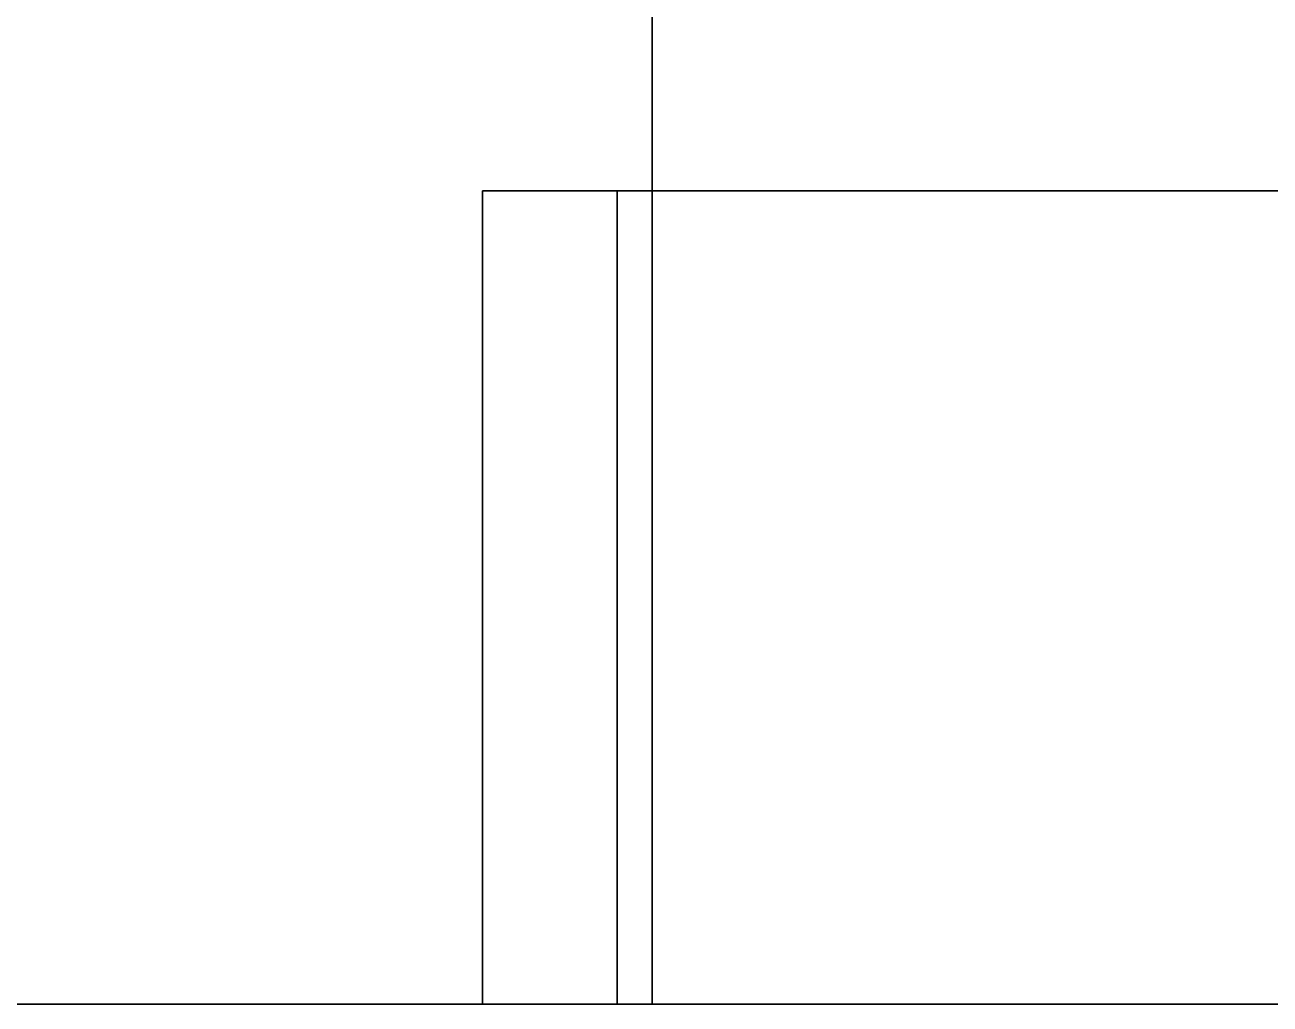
# Model space of a CAD drawing. Extents: x 6.3 to 44.3, y 28.1 to 87.7.
# Drawn here: x 22.85 to 33.59, y 28.06 to 36.5 of the extents above; entities that cross this region are included whole.
import ezdxf

# ---------------------------------------------------------------- set-up
doc = ezdxf.new("R2010")
doc.units = 0
doc.layers.add('TIMBER3D', color=33, linetype='CONTINUOUS')
doc.layers.add('TIMBWEBS', color=8, linetype='CONTINUOUS')

msp = doc.modelspace()

# ---------------------------------------------------------------- linework, layer by layer
at = {"layer": 'TIMBER3D'}
for points in [[(22.4047, 28.056, 3.12), (22.4047, 87.675, 3.12), (28.2564, 87.675, 3.12), (28.2564, 28.056, 3.12)], [(22.4047, 28.056), (22.4047, 87.675), (28.2564, 87.675), (28.2564, 28.056)], [(28.2564, 87.675, 3.12), (28.2564, 28.056, 3.12), (28.2564, 28.056), (28.2564, 87.675)], [(28.2564, 28.056, 3.12), (22.4047, 28.056, 3.12), (22.4047, 28.056), (28.2564, 28.056)]]:
    msp.add_3dface(points, dxfattribs=at)
at = {"layer": 'TIMBWEBS'}
for points in [[(37.6051, 28.056), (26.7935, 28.056), (26.7935, 35.07), (37.6051, 35.07)], [(37.6051, 28.056, 0.96), (26.7935, 28.056, 0.96), (26.7935, 35.07, 0.96), (37.6051, 35.07, 0.96)], [(26.7935, 28.056), (26.7935, 35.07), (26.7935, 35.07, 0.96), (26.7935, 28.056, 0.96)], [(26.7935, 35.07), (37.6051, 35.07), (37.6051, 35.07, 0.96), (26.7935, 35.07, 0.96)], [(27.9558, 28.056), (38.7774, 28.056), (38.7774, 35.07), (27.9558, 35.07)], [(27.9558, 28.056, 0.96), (38.7774, 28.056, 0.96), (38.7774, 35.07, 0.96), (27.9558, 35.07, 0.96)], [(38.7774, 35.07), (27.9558, 35.07), (27.9558, 35.07, 0.96), (38.7774, 35.07, 0.96)], [(27.9558, 35.07), (27.9558, 28.056), (27.9558, 28.056, 0.96), (27.9558, 35.07, 0.96)], [(37.6051, 28.056), (26.7935, 28.056), (26.7935, 28.056, 0.96), (37.6051, 28.056, 0.96)], [(27.9558, 28.056), (38.7774, 28.056), (38.7774, 28.056, 0.96), (27.9558, 28.056, 0.96)]]:
    msp.add_3dface(points, dxfattribs=at)

doc.saveas('drawing.dxf')
